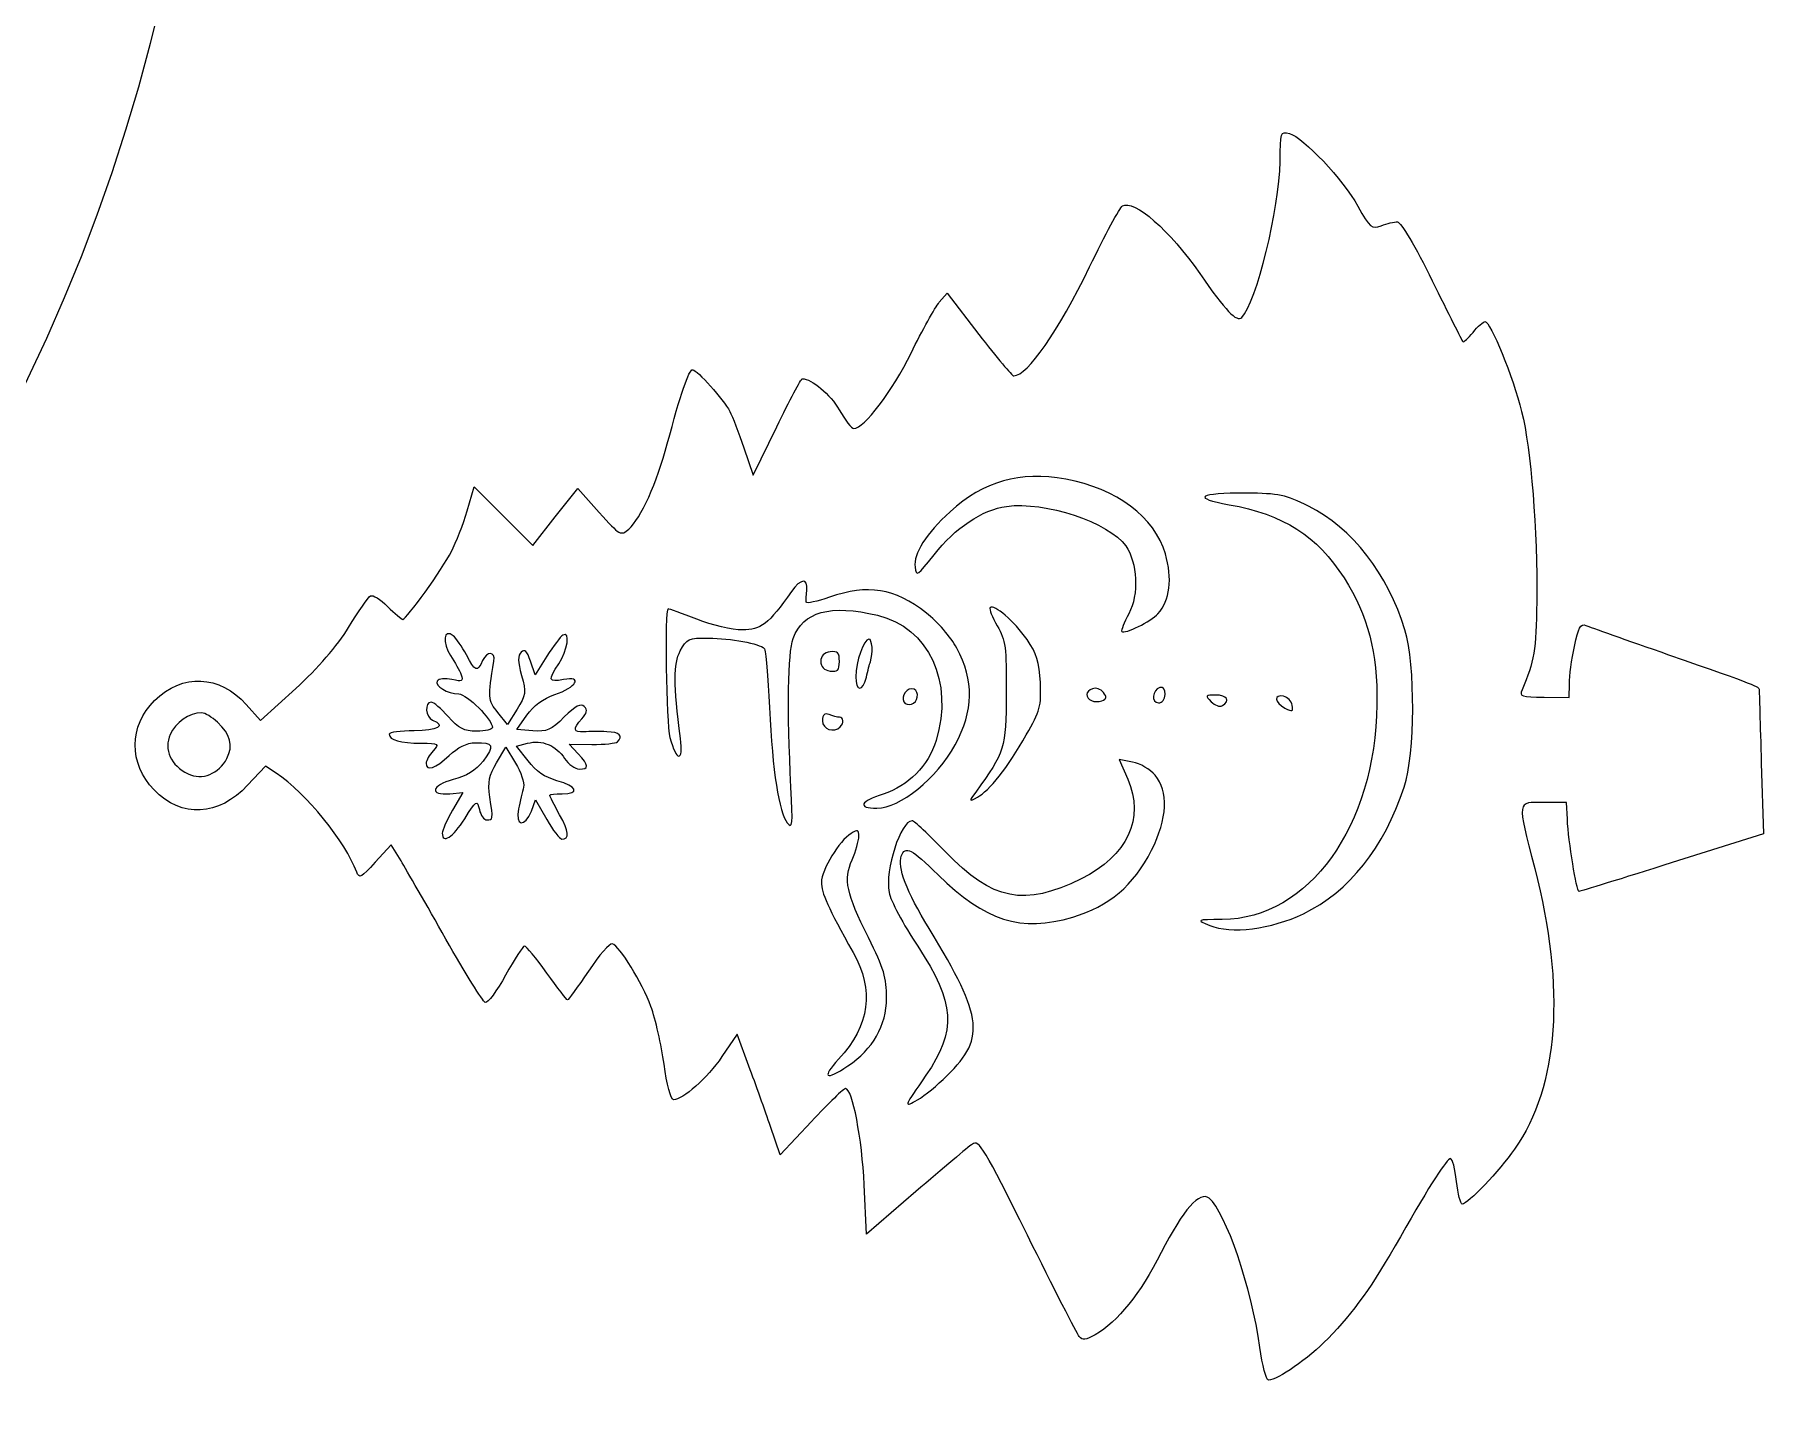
# Model space of a CAD drawing. Extents: x 2 to 364, y 5 to 617.
# Drawn here: x 243 to 361.3, y 5.1 to 99.4 of the extents above; entities that cross this region are included whole.
import ezdxf

# ---------------------------------------------------------------- set-up
doc = ezdxf.new("R2010")
doc.units = 0
doc.layers.add('Calque_1', color=7, linetype='CONTINUOUS')

msp = doc.modelspace()

# ---------------------------------------------------------------- linework, layer by layer
at = {"layer": 'Calque_1', "color": 7}
for p, q in [((304.912135, 81.093737), (305.448527, 81.724247)), ((305.448527, 81.724247), (307.63002, 78.887925)), ((292.189783, 69.272639), (293.790689, 72.570203)), ((291.552356, 71.136226), (292.189783, 69.272639)), ((272.612282, 66.822459), (273.102615, 68.467276)), ((273.102615, 68.467276), (275.105264, 66.4652)), ((278.644415, 66.40722), (280.180889, 68.351314)), ((280.180889, 68.351314), (281.6474, 66.718497)), ((275.105264, 66.4652), (277.107912, 64.463152)), ((277.107912, 64.463152), (278.644415, 66.40722)), ((320.381074, 63.883637), (320.381074, 63.883637)), ((300.09384, 58.055251), (300.09384, 58.055251)), ((310.918727, 58.01957), (310.918727, 58.01957)), ((336.770509, 58.692597), (336.770509, 58.692597)), ((278.066396, 56.878825), (277.265138, 55.610849)), ((297.449615, 57.175689), (297.449615, 57.175689)), ((306.10856, 57.439098), (306.108447, 57.439098)), ((277.265138, 55.610849), (276.947497, 56.542422)), ((258.483362, 52.473548), (260.883662, 54.668466)), ((303.036543, 54.648445), (303.036543, 54.648434)), ((315.403859, 54.658224), (315.403859, 54.658224)), ((320.011278, 54.744457), (320.011278, 54.744457)), ((348.017488, 54.059366), (348.023979, 55.000074)), ((257.500467, 53.576486), (258.483362, 52.473548)), ((276.02734, 53.253113), (275.374137, 52.212165)), ((323.82791, 54.224381), (323.82791, 54.224381)), ((328.470776, 54.139624), (328.470776, 54.139624)), ((346.294013, 54.071134), (348.017488, 54.059366)), ((255.537809, 52.361816), (255.537809, 52.361816)), ((275.374137, 52.212165), (274.707161, 53.035235)), ((276.019184, 51.869203), (276.703573, 52.852335)), ((298.077249, 52.706661), (298.077249, 52.706661)), ((275.99638, 50.729409), (276.745454, 50.924286)), ((277.112795, 51.777018), (276.019184, 51.869203)), ((282.172136, 51.71735), (282.172023, 51.71748)), ((274.62986, 49.594461), (275.270674, 50.663829)), ((275.270674, 50.663829), (275.93288, 49.57118)), ((276.7787, 49.711464), (275.99638, 50.729409)), ((280.207559, 50.199644), (279.598354, 50.856987)), ((279.598354, 50.856987), (281.152721, 50.846376)), ((318.142262, 49.641922), (317.226563, 49.824195)), ((317.226563, 49.824195), (317.813106, 48.473398)), ((258.807354, 49.366654), (257.596028, 48.056115)), ((259.552844, 48.870885), (258.807354, 49.366654)), ((319.688049, 48.733751), (319.688049, 48.733751)), ((361.154001, 49.558441), (361.298188, 44.722791)), ((271.439874, 47.472525), (272.32306, 47.554217)), ((272.32306, 47.554217), (271.619255, 46.342386)), ((277.005635, 46.283771), (277.282156, 47.053301)), ((277.282156, 47.053301), (278.055925, 45.71215)), ((347.827608, 46.863842), (346.275414, 46.874425)), ((347.885182, 45.734533), (347.827608, 46.863842)), ((267.40881, 43.980008), (266.327757, 42.778427)), ((268.088796, 42.871659), (267.40881, 43.980008)), ((361.298188, 44.722791), (355.061585, 42.755948)), ((355.061585, 42.755948), (355.061811, 42.755959)), ((300.069569, 37.632523), (300.069569, 37.632523)), ((291.087254, 31.012165), (290.041141, 29.482199)), ((291.895567, 28.824655), (291.087254, 31.012165)), ((296.162343, 25.046791), (294.020361, 22.769111)), ((294.020361, 22.769111), (293.362163, 24.703144)), ((299.929558, 17.336681), (299.777836, 20.705497)), ((303.304118, 20.245878), (299.929558, 17.336681))]:
    msp.add_line(p, q, dxfattribs=at)
for points in [[(254.858895, 129.993425), (254.858895, 61.03941), (198.957655, 5.141136), (129.999997, 5.141136)], [(328.229222, 90.704685), (328.243051, 92.745332), (328.262101, 92.801816), (328.877402, 92.637569)], [(328.877402, 92.637569), (329.821661, 92.385505), (332.54059, 89.500217), (333.555038, 87.673714)], [(325.611188, 80.063778), (326.599022, 81.02345), (328.207774, 87.562271), (328.229222, 90.704685)], [(315.200631, 83.524726), (316.259388, 85.707599), (317.266328, 87.579218), (317.438258, 87.68388)], [(317.438258, 87.68388), (318.228509, 88.164854), (320.703993, 86.005485), (322.741214, 83.058103)], [(333.555038, 87.673714), (334.381723, 86.185243), (334.494415, 86.090775), (335.151315, 86.335417)], [(335.151315, 86.335417), (335.540076, 86.480202), (336.039497, 86.597392), (336.261182, 86.59588)], [(336.261182, 86.59588), (336.4976, 86.594186), (337.483684, 84.924735), (338.646186, 82.557852)], [(310.00969, 76.059229), (310.967241, 76.096076), (313.051227, 79.093239), (315.200631, 83.524726)], [(322.741214, 83.058103), (324.51625, 80.490047), (325.255786, 79.718468), (325.611188, 80.063778)], [(338.646186, 82.557852), (339.736241, 80.338448), (340.675081, 78.471111), (340.732514, 78.408235)], [(302.982102, 77.612684), (303.74859, 79.180488), (304.6171, 80.746974), (304.912135, 81.093737)], [(341.430929, 79.038485), (341.757601, 79.448001), (342.125675, 79.782386), (342.248837, 79.781545)], [(342.248837, 79.781545), (342.621145, 79.779005), (344.172633, 75.970413), (344.754604, 73.63041)], [(307.63002, 78.887925), (308.829831, 77.327964), (309.900667, 76.05506), (310.00969, 76.059229)], [(340.732514, 78.408235), (340.789946, 78.34533), (341.104228, 78.628941), (341.430929, 79.038485)], [(299.062318, 72.455954), (299.759294, 72.451184), (301.719412, 75.029874), (302.982102, 77.612684)], [(286.306071, 71.414051), (287.209521, 74.812018), (287.783391, 76.484092), (288.045548, 76.482302)], [(288.045548, 76.482302), (288.341486, 76.480327), (290.156937, 74.43955), (290.583318, 73.62958)], [(293.790689, 72.570203), (294.671194, 74.383836), (295.460908, 75.867264), (295.54566, 75.866685)], [(295.54566, 75.866685), (296.191666, 75.862283), (297.46192, 74.788512), (298.071915, 73.731186)], [(290.583318, 73.62958), (290.76569, 73.283229), (291.201723, 72.161187), (291.552356, 71.136226)], [(298.071915, 73.731186), (298.475973, 73.030758), (298.921658, 72.456913), (299.062318, 72.455954)], [(344.754604, 73.63041), (345.404674, 71.016488), (345.842542, 65.51399), (345.791855, 60.595398)], [(283.671047, 65.579925), (284.504929, 66.319604), (285.590863, 68.723926), (286.306071, 71.414051)], [(313.564476, 68.9879), (310.41211, 69.559041), (307.97879, 68.873117), (305.65184, 66.75737)], [(320.381074, 63.883637), (319.645208, 66.402129), (317.030645, 68.35989), (313.564476, 68.9879)], [(309.518397, 67.13399), (312.135924, 67.497343), (316.521939, 66.038672), (317.671148, 64.422636)], [(325.923552, 68.034979), (322.651778, 68.051658), (322.141746, 67.707172), (324.754756, 67.245573)], [(330.181354, 67.144602), (328.621173, 67.925926), (328.153982, 68.023631), (325.923552, 68.034979)], [(271.539527, 64.044207), (271.859849, 64.667611), (272.34259, 65.91781), (272.612282, 66.822459)], [(281.6474, 66.718497), (283.069942, 65.134632), (283.130591, 65.100492), (283.671047, 65.579925)], [(305.65184, 66.75737), (304.018479, 65.272249), (303.146017, 63.896041), (303.255491, 62.977232)], [(304.557128, 63.819443), (305.994316, 65.657251), (307.860229, 66.903827), (309.518397, 67.13399)], [(324.754756, 67.245573), (328.448029, 66.593126), (330.773512, 65.107838), (332.604739, 62.231742)], [(336.770509, 58.692597), (335.632391, 62.467155), (333.141639, 65.662069), (330.181354, 67.144602)], [(268.212748, 59.401629), (268.455346, 59.399936), (270.921714, 62.841808), (271.539527, 64.044207)], [(317.671148, 64.422636), (318.482763, 63.281327), (318.581936, 61.104665), (317.882278, 59.787675)], [(319.875416, 59.786414), (320.693014, 60.710979), (320.875668, 62.190981), (320.381074, 63.883637)], [(303.255491, 62.977232), (303.334541, 62.313934), (303.426207, 62.373282), (304.557128, 63.819443)], [(295.844674, 61.400423), (295.919096, 62.247363), (295.440701, 62.20722), (294.809934, 61.313611)], [(304.029203, 59.835518), (301.818444, 61.545437), (300.05907, 61.832443), (297.397489, 60.917295)], [(332.604739, 62.231742), (334.254046, 59.641371), (334.903468, 57.14712), (334.856139, 53.584699)], [(264.504094, 58.851942), (265.175134, 59.945632), (265.846625, 60.914995), (265.996287, 61.006094)], [(265.996287, 61.006094), (266.145978, 61.097192), (266.673536, 60.773686), (267.168667, 60.287189)], [(294.809934, 61.313611), (293.224297, 59.067162), (292.716382, 58.670033), (291.439806, 58.67874)], [(294.922682, 58.101558), (295.57899, 59.931738), (297.463106, 60.447446), (300.690853, 59.680372)], [(295.81871, 60.575279), (295.802341, 60.68007), (295.813912, 61.051376), (295.844674, 61.400423)], [(297.397489, 60.917295), (296.545601, 60.624425), (295.835163, 60.470518), (295.81871, 60.575279)], [(310.918727, 58.01957), (310.04779, 59.268954), (308.66665, 60.465853), (308.399725, 60.202548)], [(345.791855, 60.595398), (345.75796, 57.305689), (345.628081, 56.530388), (344.783306, 54.575339)], [(267.168667, 60.287189), (267.663826, 59.800663), (268.133641, 59.402171), (268.212748, 59.401629)], [(286.358734, 60.124541), (286.111958, 60.126235), (286.224763, 52.277999), (286.485395, 51.314247)], [(288.33587, 59.405484), (287.307565, 59.800562), (286.417859, 60.124138), (286.358734, 60.124541)], [(291.439806, 58.67874), (290.760949, 58.683368), (289.364174, 59.010404), (288.33587, 59.405484)], [(300.690853, 59.680372), (304.181321, 58.850856), (305.925285, 55.11532), (304.690845, 51.112647)], [(306.108447, 57.439098), (305.712235, 58.179068), (304.776556, 59.257467), (304.029203, 59.835518)], [(308.399725, 60.202548), (308.312687, 60.116696), (308.529011, 59.5522), (308.880434, 58.948149)], [(317.882278, 59.787675), (317.559247, 59.17956), (317.342472, 58.633824), (317.400553, 58.57495)], [(317.400553, 58.57495), (317.600197, 58.372557), (319.407436, 59.257239), (319.875416, 59.786414)], [(260.883662, 54.668466), (262.402808, 56.05762), (263.731906, 57.593417), (264.504094, 58.851942)], [(271.660544, 58.285068), (271.019335, 58.82466), (270.883981, 57.794091), (271.48122, 56.919739)], [(272.559168, 56.977129), (272.269071, 57.524713), (271.864703, 58.113293), (271.660544, 58.285068)], [(279.167175, 58.329114), (279.002442, 58.22886), (278.507114, 57.576227), (278.066396, 56.878825)], [(278.887549, 56.365299), (279.486989, 57.257172), (279.68446, 58.643939), (279.167175, 58.329114)], [(287.19239, 57.244469), (287.631415, 58.079412), (287.7631, 58.138911), (289.137635, 58.123267)], [(289.137635, 58.123267), (290.633469, 58.106277), (292.627115, 57.734853), (292.943288, 57.414344)], [(294.765992, 47.931356), (294.492293, 53.284818), (294.550516, 57.063774), (294.922682, 58.101558)], [(300.09384, 58.055251), (299.753819, 58.057509), (299.208819, 56.483403), (299.20199, 55.479166)], [(300.199165, 56.502276), (300.401942, 57.09659), (300.337031, 58.053592), (300.09384, 58.055251)], [(308.880434, 58.948149), (309.454728, 57.961088), (309.517014, 57.492557), (309.495368, 54.322146)], [(311.828725, 55.076574), (311.761612, 56.475165), (311.575289, 57.077752), (310.918727, 58.01957)], [(336.7181, 47.927422), (337.477645, 50.218764), (337.506996, 56.25002), (336.770509, 58.692597)], [(348.365439, 57.551945), (348.634595, 58.846413), (348.789083, 59.128097), (349.151344, 58.984824)], [(349.151344, 58.984824), (349.399332, 58.886749), (351.946162, 57.986282), (354.811, 56.983823)], [(271.48122, 56.919739), (271.77792, 56.485339), (272.103153, 55.897016), (272.203963, 55.612406)], [(273.671518, 56.580544), (273.291873, 55.773363), (273.174751, 55.815115), (272.559168, 56.977129)], [(274.445908, 56.53671), (274.55922, 57.209251), (273.982584, 57.241887), (273.671518, 56.580544)], [(276.308179, 57.15665), (276.068686, 56.920394), (276.075148, 56.514137), (276.333579, 55.566684)], [(276.947497, 56.542422), (276.711023, 57.235946), (276.547645, 57.392907), (276.308179, 57.15665)], [(287.211863, 51.256795), (286.721558, 55.000461), (286.717212, 56.340627), (287.19239, 57.244469)], [(292.943288, 57.414344), (293.038651, 57.317678), (293.199857, 55.495668), (293.301513, 53.365474)], [(297.449615, 57.175689), (297.032434, 57.119349), (296.812696, 56.895885), (296.810184, 56.525392)], [(298.080128, 56.516728), (298.084361, 57.127697), (297.971021, 57.246103), (297.449615, 57.175689)], [(305.997308, 50.818148), (307.2749, 53.16946), (307.308992, 55.197266), (306.10856, 57.439098)], [(348.023979, 55.000074), (348.027648, 55.517433), (348.181176, 56.66579), (348.365439, 57.551945)], [(354.811, 56.983823), (360.902851, 54.852139), (361.004084, 54.812783), (361.00733, 54.575604)], [(251.233319, 53.85117), (253.128695, 55.720879), (255.68956, 55.608636), (257.500467, 53.576486)], [(272.203963, 55.612406), (272.362459, 55.164641), (272.276889, 55.1199), (271.568906, 55.280462)], [(274.707161, 53.035235), (274.042612, 53.855268), (274.027739, 54.054907), (274.445908, 56.53671)], [(279.200195, 55.284148), (278.164976, 55.084419), (278.123348, 55.22833), (278.887549, 56.365299)], [(296.810184, 56.525392), (296.807362, 56.154928), (297.024306, 55.928484), (297.440697, 55.86646)], [(297.440697, 55.86646), (297.961058, 55.788939), (298.075979, 55.905788), (298.080128, 56.516728)], [(299.926623, 55.445777), (300.02368, 55.871986), (300.146305, 56.347409), (300.199165, 56.502276)], [(270.572803, 55.182664), (270.361277, 54.845575), (271.269892, 54.300544), (272.05224, 54.295208)], [(271.568906, 55.280462), (271.11721, 55.382917), (270.67096, 55.339083), (270.572803, 55.182664)], [(276.333579, 55.566684), (276.653506, 54.393139), (276.629687, 54.213013), (276.02734, 53.253113)], [(278.602674, 54.251514), (280.095884, 54.762943), (280.547891, 55.544145), (279.200195, 55.284148)], [(299.20199, 55.479166), (299.194934, 54.451818), (299.695032, 54.428764), (299.926623, 55.445777)], [(303.036543, 54.648434), (302.558007, 54.651708), (302.214514, 53.89078), (302.588572, 53.656096)], [(303.140711, 53.659962), (303.56444, 53.917851), (303.487788, 54.645395), (303.036543, 54.648445)], [(310.8655, 51.490514), (311.81498, 53.146701), (311.905207, 53.482588), (311.828725, 55.076574)], [(315.403859, 54.658224), (315.181779, 54.57476), (314.999378, 54.400541), (314.998504, 54.271092)], [(316.139472, 54.404507), (315.95693, 54.627527), (315.625912, 54.741717), (315.403859, 54.658224)], [(320.011278, 54.744457), (319.476072, 54.570304), (319.394143, 53.690168), (319.912811, 53.686629)], [(320.360839, 54.271569), (320.363661, 54.616436), (320.218683, 54.811934), (320.011278, 54.744457)], [(344.783306, 54.575339), (344.594019, 54.137313), (344.76101, 54.081591), (346.294013, 54.071134)], [(361.00733, 54.575604), (361.00733, 54.475771), (361.074696, 52.218055), (361.154001, 49.558441)], [(251.194344, 47.727185), (249.449288, 49.536605), (249.465778, 52.107285), (251.233319, 53.85117)], [(270.144756, 53.743762), (269.679457, 53.746923), (269.771743, 52.700677), (270.253412, 52.512051)], [(271.318801, 52.747952), (270.841535, 53.294498), (270.313215, 53.742614), (270.144756, 53.743762)], [(272.05224, 54.295208), (272.595913, 54.29151), (274.345945, 52.546649), (274.342304, 52.011934)], [(276.703573, 52.852335), (277.148637, 53.491681), (277.812734, 53.980939), (278.602674, 54.251514)], [(280.624825, 53.439041), (280.39075, 53.676353), (280.037323, 53.49097), (279.257768, 52.721965)], [(280.463873, 52.599464), (280.817328, 52.984695), (280.858928, 53.201754), (280.624825, 53.439041)], [(293.301513, 53.365474), (293.511938, 48.956557), (293.933493, 46.22004), (294.516706, 45.477358)], [(302.588572, 53.656096), (302.736371, 53.563335), (302.98484, 53.565056), (303.140711, 53.659962)], [(309.495368, 54.322146), (309.469686, 50.56388), (309.400372, 50.340179), (307.408052, 47.589481)], [(314.998504, 54.271092), (314.995681, 53.889564), (315.551292, 53.653132), (316.028615, 53.832592)], [(316.028615, 53.832592), (316.37778, 53.963845), (316.401204, 54.084735), (316.139472, 54.404507)], [(319.912811, 53.686629), (320.1746, 53.684936), (320.358468, 53.924895), (320.360839, 54.271569)], [(323.82791, 54.224381), (323.122101, 54.229207), (323.097548, 54.193464), (323.51549, 53.769783)], [(323.51549, 53.769783), (323.764975, 53.51687), (324.108863, 53.395026), (324.279692, 53.498991)], [(324.279692, 53.498991), (324.842443, 53.841533), (324.607295, 54.219067), (323.82791, 54.224381)], [(334.856139, 53.584699), (334.745338, 45.244324), (330.190102, 38.90535), (324.278111, 38.864482)], [(328.470776, 54.139624), (327.788589, 54.275825), (327.853077, 53.718803), (328.564277, 53.331927)], [(329.056246, 53.527061), (329.003753, 53.810155), (328.74027, 54.085799), (328.470776, 54.139624)], [(328.564277, 53.331927), (329.067394, 53.058202), (329.138034, 53.086227), (329.056246, 53.527061)], [(254.449363, 53.004255), (253.612876, 53.009956), (252.636076, 52.343028), (252.293854, 51.532486)], [(255.537809, 52.361816), (255.156047, 52.713677), (254.666222, 53.002774), (254.449363, 53.004255)], [(256.180062, 49.887932), (256.630404, 50.76835), (256.430252, 51.539296), (255.537809, 52.361816)], [(270.253412, 52.512051), (271.219148, 52.133882), (270.580366, 51.76519), (268.97836, 51.776117)], [(273.26351, 51.746888), (272.387435, 51.752871), (272.024723, 51.939603), (271.318801, 52.747952)], [(279.257768, 52.721965), (278.353726, 51.830191), (278.053131, 51.697761), (277.112795, 51.777018)], [(280.619716, 51.707743), (279.862345, 51.651609), (279.819447, 51.897044), (280.463873, 52.599464)], [(296.923581, 52.462499), (296.91963, 51.883619), (297.706296, 51.616174), (298.143713, 52.047683)], [(297.372879, 52.882778), (297.053686, 53.00778), (296.926488, 52.888649), (296.923581, 52.462499)], [(298.077249, 52.706661), (297.934699, 52.707507), (297.617735, 52.786899), (297.372879, 52.882778)], [(298.143713, 52.047683), (298.418033, 52.318275), (298.37903, 52.7046), (298.077249, 52.706661)], [(252.293854, 51.532486), (251.853051, 50.48851), (252.343045, 49.40632), (253.516356, 48.832362)], [(267.283334, 51.535647), (267.280511, 51.148785), (268.042201, 50.935815), (269.462738, 50.926126)], [(268.97836, 51.776117), (268.047027, 51.782467), (267.284293, 51.674272), (267.283334, 51.535647)], [(269.462738, 50.926126), (270.695203, 50.917716), (270.732146, 50.894325), (270.282763, 50.404421)], [(271.384079, 50.084113), (271.976548, 50.65057), (272.584342, 50.949), (273.171392, 50.961678)], [(273.171392, 50.961678), (274.41921, 50.98863), (274.515222, 50.759494), (273.698386, 49.703604)], [(274.342304, 52.011934), (274.342304, 51.862136), (273.855838, 51.742846), (273.26351, 51.746888)], [(276.745454, 50.924286), (277.728039, 51.179889), (278.706814, 50.778854), (279.284495, 49.883944)], [(282.172023, 51.71748), (281.667692, 51.738139), (280.969136, 51.733877), (280.619716, 51.707743)], [(281.152721, 50.846376), (282.007601, 50.840534), (282.79232, 50.919858), (282.896488, 51.022643)], [(282.896488, 51.022643), (283.308956, 51.429512), (283.046094, 51.681612), (282.172136, 51.71735)], [(286.485395, 51.314247), (286.934693, 49.652522), (287.427086, 49.613604), (287.211863, 51.256795)], [(304.690845, 51.112647), (304.156485, 49.380048), (302.80433, 48.010415), (301.073631, 47.448646)], [(307.521364, 47.231123), (308.326206, 47.654818), (309.587542, 49.26141), (310.8655, 51.490514)], [(253.516356, 48.832362), (254.471602, 48.365109), (255.637405, 48.827197), (256.180062, 49.887932)], [(269.809928, 49.560958), (269.805977, 48.982163), (270.458249, 49.198954), (271.384079, 50.084113)], [(270.282763, 50.404421), (270.023937, 50.122321), (269.81117, 49.742763), (269.809928, 49.560958)], [(273.698386, 49.703604), (273.201449, 49.061224), (272.581209, 48.676601), (271.652839, 48.43508)], [(278.76038, 48.363963), (277.940299, 48.589329), (277.313652, 49.015422), (276.7787, 49.711464)], [(279.284495, 49.883944), (279.540583, 49.487191), (279.989514, 49.160948), (280.282122, 49.158952)], [(280.282122, 49.158952), (280.972071, 49.154239), (280.95494, 49.393129), (280.207559, 50.199644)], [(300.650552, 46.480073), (302.211861, 46.469434), (304.755982, 48.533618), (305.997308, 50.818148)], [(265.056092, 42.104362), (264.311195, 44.165507), (261.58157, 47.521736), (259.552844, 48.870885)], [(274.172858, 47.239418), (274.022631, 48.290162), (274.10614, 48.7205), (274.62986, 49.594461)], [(275.93288, 49.57118), (276.297144, 48.97023), (276.539065, 48.224907), (276.470514, 47.914922)], [(319.688049, 48.733751), (319.341508, 49.132985), (318.645915, 49.541682), (318.142262, 49.641922)], [(319.433852, 43.603746), (320.529382, 45.759219), (320.62339, 47.656113), (319.688049, 48.733751)], [(257.596028, 48.056115), (255.624084, 45.922738), (253.061583, 45.791059), (251.194344, 47.727185)], [(271.652839, 48.43508), (270.14676, 48.043235), (269.990832, 47.338472), (271.439874, 47.472525)], [(276.470514, 47.914922), (276.401962, 47.604938), (276.250239, 46.939207), (276.133343, 46.435522)], [(278.941313, 46.037899), (278.567142, 46.707189), (278.261411, 47.305311), (278.261834, 47.367061)], [(278.261834, 47.367061), (278.261834, 47.428837), (278.643596, 47.476755), (279.109235, 47.47358)], [(279.109235, 47.47358), (280.348614, 47.465114), (280.145611, 47.983356), (278.76038, 48.363963)], [(294.516706, 45.477358), (294.868637, 45.029175), (294.89906, 45.328497), (294.765992, 47.931356)], [(301.073631, 47.448646), (299.488502, 46.934118), (299.294192, 46.489325), (300.650552, 46.480073)], [(307.408052, 47.589481), (306.9285, 46.927424), (306.930786, 46.920213), (307.521364, 47.231123)], [(317.813106, 48.473398), (318.97778, 45.791138), (317.77066, 43.204334), (314.630006, 41.652445)], [(329.833007, 39.263282), (332.969766, 40.780991), (335.336368, 43.759127), (336.7181, 47.927422)], [(271.619255, 46.342386), (271.23213, 45.675861), (270.912796, 44.97179), (270.909607, 44.77778)], [(272.444783, 45.755109), (273.240311, 47.03247), (273.283519, 47.059552), (273.447547, 46.383285)], [(273.447547, 46.383285), (273.541837, 45.994575), (273.771989, 45.6755), (273.959018, 45.674222)], [(273.959018, 45.674222), (274.389915, 45.671287), (274.393443, 45.696941), (274.172858, 47.239418)], [(276.133343, 46.435522), (275.861252, 45.262996), (276.593026, 45.135685), (277.005635, 46.283771)], [(346.275414, 46.874425), (344.40462, 46.887182), (344.433096, 47.093303), (345.651986, 42.363019)], [(270.909607, 44.77778), (270.896907, 44.006647), (271.657411, 44.490788), (272.444783, 45.755109)], [(278.055925, 45.71215), (278.48146, 44.97452), (278.943796, 44.370191), (279.083299, 44.36924)], [(279.083299, 44.36924), (279.634733, 44.365487), (279.591412, 44.874999), (278.941313, 46.037899)], [(299.409592, 44.549795), (299.412697, 45.000862), (299.331558, 45.031924), (298.878535, 44.753291)], [(303.052178, 45.617004), (302.275982, 45.62231), (301.196454, 42.266738), (301.47608, 40.717906)], [(305.346391, 43.48608), (304.214115, 44.657206), (303.181718, 45.616121), (303.052178, 45.617004)], [(348.684125, 40.790081), (348.511828, 40.79121), (347.964458, 44.178743), (347.885182, 45.734533)], [(298.878535, 44.753291), (298.071012, 44.256631), (296.853901, 42.256762), (296.848172, 41.417255)], [(298.952505, 42.952648), (299.201905, 43.538293), (299.407617, 44.257026), (299.409592, 44.549795)], [(302.316622, 43.20191), (302.601808, 43.930204), (303.003749, 43.72581), (304.833198, 41.922165)], [(266.327757, 42.778427), (265.38251, 41.727787), (265.222773, 41.643109), (265.056092, 42.104362)], [(271.15737, 37.528541), (269.843625, 39.85765), (268.462768, 42.262062), (268.088796, 42.871659)], [(300.069569, 37.632523), (298.541194, 40.69813), (298.359951, 41.561265), (298.952505, 42.952648)], [(304.215696, 38.255709), (302.676117, 40.785978), (302.029772, 42.469365), (302.316622, 43.20191)], [(314.630006, 41.652445), (310.719281, 39.720002), (308.578682, 40.14279), (305.346391, 43.48608)], [(314.042391, 39.029779), (316.545025, 39.77131), (318.199299, 41.174756), (319.433852, 43.603746)], [(355.061811, 42.755959), (351.631682, 41.674207), (348.761736, 40.789551), (348.684125, 40.790081)], [(296.848172, 41.417255), (296.843092, 40.686655), (297.2927, 39.694012), (299.023597, 36.613164)], [(304.833198, 41.922165), (308.050108, 38.750577), (310.501631, 37.980615), (314.042391, 39.029779)], [(345.651986, 42.363019), (347.771841, 34.136323), (347.294632, 27.477622), (344.275588, 23.15748)], [(301.47608, 40.717906), (301.572346, 40.18474), (302.45683, 38.52544), (303.44156, 37.030585)], [(323.413213, 38.460896), (324.853308, 37.85475), (327.642426, 38.203356), (329.833007, 39.263282)], [(305.175082, 27.925633), (308.131331, 30.709129), (308.009524, 32.020686), (304.215696, 38.255709)], [(324.278111, 38.864482), (322.487355, 38.852149), (322.485633, 38.851302), (323.413213, 38.460896)], [(273.851858, 33.189492), (273.683626, 33.246832), (272.471086, 35.199434), (271.15737, 37.528541)], [(276.534747, 37.048791), (276.424624, 37.049638), (275.844714, 36.158041), (275.246149, 35.06767)], [(278.0695, 35.203834), (277.335553, 36.217807), (276.644927, 37.048037), (276.534747, 37.048791)], [(282.543033, 37.210137), (282.375054, 37.263974), (281.638031, 36.41952), (280.905212, 35.333566)], [(285.18912, 32.911918), (284.590357, 34.546126), (283.050496, 37.04747), (282.543033, 37.210137)], [(301.309851, 33.503662), (301.319164, 34.862926), (301.120198, 35.525152), (300.069569, 37.632523)], [(303.44156, 37.030585), (305.993808, 33.156323), (306.114515, 31.260955), (304.00338, 28.208967)], [(299.023597, 36.613164), (300.48342, 34.014857), (300.160049, 31.638551), (298.030231, 29.313176)], [(275.246149, 35.06767), (274.647556, 33.977299), (274.020147, 33.132125), (273.851858, 33.189492)], [(279.488316, 33.35967), (279.441862, 33.359952), (278.803391, 34.18986), (278.0695, 35.203834)], [(280.905212, 35.333566), (280.172366, 34.247608), (279.534741, 33.359354), (279.488316, 33.35967)], [(298.667235, 28.847388), (300.381791, 29.995485), (301.296925, 31.607851), (301.309851, 33.503662)], [(286.084357, 28.958109), (285.901223, 30.288654), (285.498379, 32.067862), (285.18912, 32.911918)], [(286.729235, 26.536787), (286.552931, 26.537915), (286.272543, 27.590836), (286.084357, 28.958109)], [(290.041141, 29.482199), (289.031999, 28.006335), (287.374705, 26.532384), (286.729235, 26.536787)], [(293.362163, 24.703144), (293.0001, 25.76685), (292.34018, 27.62153), (291.895567, 28.824655)], [(298.030231, 29.313176), (296.841934, 28.015778), (297.12077, 27.811912), (298.667235, 28.847388)], [(298.508033, 27.313118), (298.395963, 27.319242), (297.340424, 26.299528), (296.162343, 25.046791)], [(299.777836, 20.705497), (299.636414, 23.845973), (298.975139, 27.287043), (298.508033, 27.313118)], [(304.00338, 28.208967), (302.504131, 26.041546), (302.503538, 26.040166), (303.273694, 26.428763)], [(303.273694, 26.428763), (303.642954, 26.615083), (304.498595, 27.288683), (305.175082, 27.925633)], [(310.945623, 17.26693), (307.98181, 23.242765), (307.63541, 23.816303), (307.18013, 23.501647)], [(307.18013, 23.501647), (306.904342, 23.311049), (305.16018, 21.84596), (303.304118, 20.245878)], [(339.897079, 22.505143), (339.634302, 22.506837), (338.534821, 20.799248), (336.459697, 17.166244)], [(340.300685, 20.950133), (340.199847, 21.804563), (340.018209, 22.504316), (339.897079, 22.505143)], [(344.275588, 23.15748), (343.23828, 21.673118), (341.065056, 19.392661), (340.690265, 19.395218)], [(323.374436, 19.792962), (322.74381, 20.323622), (321.620735, 19.048948), (320.097412, 16.073556)], [(340.690265, 19.395218), (340.57684, 19.396065), (340.401523, 20.095702), (340.300685, 20.950133)], [(326.849438, 9.592232), (326.282058, 13.666434), (324.524745, 18.824946), (323.374436, 19.792962)], [(314.485113, 10.333966), (314.333644, 10.527395), (312.740839, 13.647235), (310.945623, 17.26693)], [(336.459697, 17.166244), (334.485976, 13.710777), (333.29291, 12.030934), (331.513584, 10.202205)], [(320.097412, 16.073556), (318.633808, 13.214825), (317.152198, 11.373173), (315.580672, 10.459253)], [(315.580672, 10.459253), (314.938334, 10.085703), (314.700844, 10.058537), (314.485113, 10.333966)], [(327.431493, 7.349818), (327.28296, 7.350947), (327.021029, 8.359923), (326.849438, 9.592232)], [(331.513584, 10.202205), (330.17125, 8.822598), (328.057462, 7.345551), (327.431493, 7.349818)]]:
    msp.add_open_spline(points, degree=3, dxfattribs=at)

doc.saveas('drawing.dxf')
